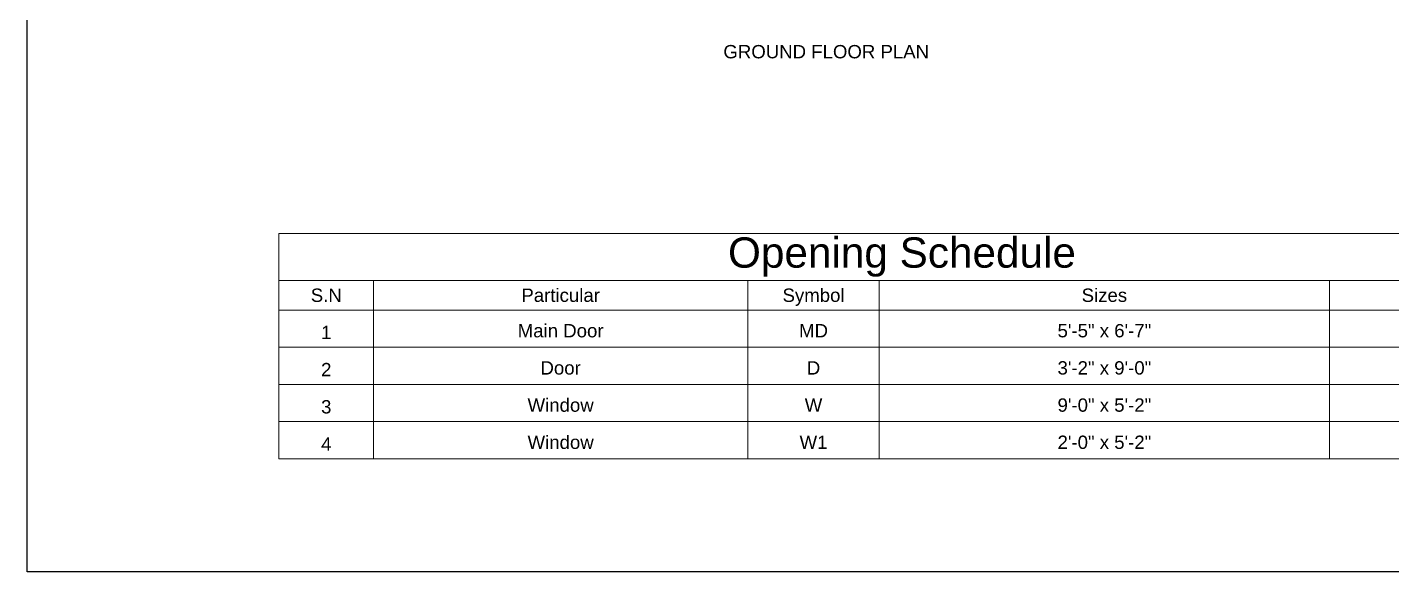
# Model space of a CAD drawing. Header units: inches. Extents: x -6800 to 96653, y -25814 to 17379.
# Drawn here: x 74444 to 75468, y 9347 to 9756 of the extents above; entities that cross this region are included whole.
import ezdxf

# ---------------------------------------------------------------- set-up
doc = ezdxf.new("R2010")
doc.units = ezdxf.units.IN
doc.header["$MEASUREMENT"] = 0
doc.layers.add('text', color=31, linetype='Continuous', lineweight=13)
doc.styles.get("Standard").update_dxf_attribs({"font": 'arial.ttf'})

msp = doc.modelspace()

# ---------------------------------------------------------------- linework, layer by layer
at = {"transparency": 33554651}
for p, q in [((74443.8, 9347.4), (74443.8, 10470.6)), ((76027.8, 9347.4), (74443.8, 9347.4))]:
    msp.add_line(p, q, dxfattribs=at)
at = {"layer": 'text', "transparency": 33554651}
for p, q in [((74632.8, 9601), (75568.5, 9601)), ((74632.8, 9601), (74632.8, 9432.1)), ((74632.8, 9565.8), (75568.5, 9565.8)), ((74703.8, 9565.8), (74703.8, 9432.1)), ((74984.8, 9565.8), (74984.8, 9432.1)), ((75083.6, 9565.8), (75083.6, 9432.1)), ((75421.7, 9565.8), (75421.7, 9432.1)), ((74632.8, 9543.7), (75568.5, 9543.7)), ((74632.8, 9515.8), (75568.5, 9515.8)), ((74632.8, 9487.9), (75568.5, 9487.9)), ((74632.8, 9460), (75568.5, 9460)), ((74632.8, 9432.1), (75568.5, 9432.1))]:
    msp.add_line(p, q, dxfattribs=at)

# ---------------------------------------------------------------- texts
msp.add_text('GROUND FLOOR PLAN', height=10, dxfattribs=at).set_placement((74966.5, 9732.5))
for s, insert, char_height, width, attachment_point in [('Opening Schedule', (75100.6, 9583.4), 22.729, 1086.049, 5), ('S.N', (74668.3, 9559.8), 10, 328.754, 2), ('Particular', (74844.3, 9559.8), 10, 328.754, 2), ('Symbol', (75034.2, 9559.8), 10, 328.754, 2), ('Sizes', (75252.6, 9559.8), 10, 328.754, 2), ('1', (74668.3, 9531.9), 10, 328.754, 2), ('Main Door', (74844.3, 9533.2), 10, 328.754, 2), ('MD', (75034.2, 9533.2), 10, 328.754, 2), ('5\'-5" x 6\'-7"', (75252.6, 9533.2), 10, 328.754, 2), ('2', (74668.3, 9504), 10, 328.754, 2), ('Door', (74844.3, 9505.3), 10, 328.754, 2), ('D', (75034.2, 9505.3), 10, 328.754, 2), ('3\'-2" x 9\'-0"', (75252.6, 9505.3), 10, 328.754, 2), ('Window', (74844.3, 9477.4), 10, 328.754, 2), ('W', (75034.2, 9477.4), 10, 328.754, 2), ('9\'-0" x 5\'-2"', (75252.6, 9477.4), 10, 328.754, 2), ('3', (74668.3, 9476.1), 10, 328.754, 2), ('4', (74668.3, 9448.1), 10, 328.754, 2), ('Window', (74844.3, 9449.5), 10, 328.754, 2), ('W1', (75034.2, 9449.5), 10, 328.754, 2), ('2\'-0" x 5\'-2"', (75252.6, 9449.5), 10, 328.754, 2)]:
    msp.add_mtext(s, dxfattribs=dict(at, insert=insert, char_height=char_height, width=width, attachment_point=attachment_point))

doc.saveas('drawing.dxf')
